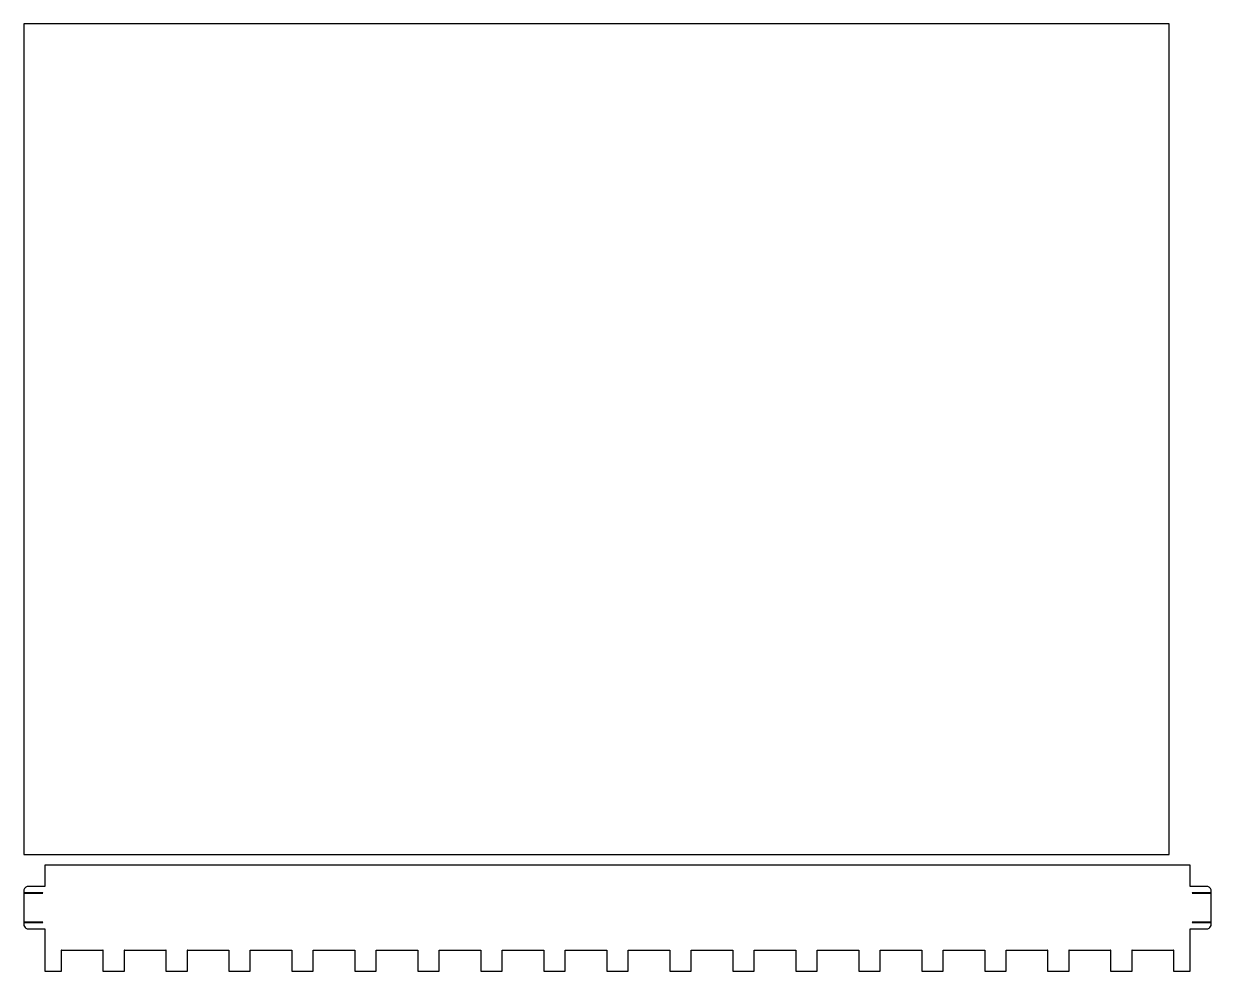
# Model space of a CAD drawing. Extents: x -4034 to 1909, y -3277 to 6509.
# Drawn here: x 10 to 570, y 564 to 1011 of the extents above; entities that cross this region are included whole.
import ezdxf

# ---------------------------------------------------------------- set-up
doc = ezdxf.new("R2010")
doc.units = 0
doc.layers.add('Layer_1', color=7, linetype='CONTINUOUS')

msp = doc.modelspace()

# ---------------------------------------------------------------- linework, layer by layer
at = {"layer": 'Layer_1', "color": 7}
for points in [[(10.3, 1011.31049), (10.3, 619.628657)], [(550.4, 1011.410492), (10.4, 1011.410492)], [(550.5, 619.628657), (550.5, 1011.31049)], [(10.4, 619.528655), (550.4, 619.528655)], [(20.2, 614.478554), (20.2, 604.478354), (12.38, 604.478354)], [(560.3, 614.578556), (20.3, 614.578556)], [(568.22, 604.478354), (560.4, 604.478354), (560.4, 614.478554)], [(10.3, 602.398312), (10.3, 601.408292)], [(10.3, 601.408292), (10.3, 587.548015)], [(10.4, 601.30829), (19.31, 601.30829), (19.26, 601.32229), (19.223, 601.358291), (19.21, 601.408292), (19.223, 601.458293), (19.26, 601.495294), (19.31, 601.508294), (10.4, 601.508294)], [(570.2, 601.508294), (561.29, 601.508294), (561.34, 601.495294), (561.377, 601.458293), (561.39, 601.408292), (561.377, 601.358291), (561.34, 601.32229), (561.29, 601.30829), (570.2, 601.30829)], [(570.3, 601.408292), (570.3, 602.398312)], [(570.3, 587.548015), (570.3, 601.408292)], [(10.3, 587.548015), (10.3, 586.557995)], [(10.4, 587.448013), (19.31, 587.448013), (19.26, 587.462013), (19.223, 587.498014), (19.21, 587.548015), (19.223, 587.598016), (19.26, 587.635017), (19.31, 587.648017), (10.4, 587.648017)], [(12.38, 584.477954), (20.2, 584.477954), (20.2, 574.477754), (20.2, 564.577556)], [(560.4, 564.577556), (560.4, 574.477754), (560.4, 584.477954), (568.22, 584.477954)], [(570.2, 587.648017), (561.29, 587.648017), (561.34, 587.635017), (561.377, 587.598016), (561.39, 587.548015), (561.377, 587.498014), (561.34, 587.462013), (561.29, 587.448013), (570.2, 587.448013)], [(570.3, 586.557995), (570.3, 587.548015)], [(28.05, 564.577556), (28.05, 574.377752), (47.65, 574.377752), (47.65, 564.577556)], [(57.75, 564.577556), (57.75, 574.377752), (77.35, 574.377752), (77.35, 564.577556)], [(87.45, 564.577556), (87.45, 574.377752), (107.05, 574.377752), (107.05, 564.577556)], [(117.15, 564.577556), (117.15, 574.377752), (136.75, 574.377752), (136.75, 564.577556)], [(146.85, 564.577556), (146.85, 574.377752), (166.45, 574.377752), (166.45, 564.577556)], [(176.55, 564.577556), (176.55, 574.377752), (196.15, 574.377752), (196.15, 564.577556)], [(206.25, 564.577556), (206.25, 574.377752), (225.85, 574.377752), (225.85, 564.577556)], [(235.95, 564.577556), (235.95, 574.377752), (255.55, 574.377752), (255.55, 564.577556)], [(265.65, 564.577556), (265.65, 574.377752), (285.25, 574.377752), (285.25, 564.577556)], [(295.35, 564.577556), (295.35, 574.377752), (314.95, 574.377752), (314.95, 564.577556)], [(325.05, 564.577556), (325.05, 574.377752), (344.65, 574.377752), (344.65, 564.577556)], [(354.75, 564.577556), (354.75, 574.377752), (374.35, 574.377752), (374.35, 564.577556)], [(384.45, 564.577556), (384.45, 574.377752), (404.05, 574.377752), (404.05, 564.577556)], [(414.15, 564.577556), (414.15, 574.377752), (433.75, 574.377752), (433.75, 564.577556)], [(443.85, 564.577556), (443.85, 574.377752), (463.45, 574.377752), (463.45, 564.577556)], [(473.55, 564.577556), (473.55, 574.377752), (493.15, 574.377752), (493.15, 564.577556)], [(503.25, 564.577556), (503.25, 574.377752), (522.85, 574.377752), (522.85, 564.577556)], [(532.95, 564.577556), (532.95, 574.377752), (552.55, 574.377752), (552.55, 564.577556)], [(20.3, 564.477554), (27.95, 564.477554)], [(47.75, 564.477554), (57.65, 564.477554)], [(77.45, 564.477554), (87.35, 564.477554)], [(107.15, 564.477554), (117.05, 564.477554)], [(136.85, 564.477554), (146.75, 564.477554)], [(166.55, 564.477554), (176.45, 564.477554)], [(196.25, 564.477554), (206.15, 564.477554)], [(225.95, 564.477554), (235.85, 564.477554)], [(255.65, 564.477554), (265.55, 564.477554)], [(285.35, 564.477554), (295.25, 564.477554)], [(315.05, 564.477554), (324.95, 564.477554)], [(344.75, 564.477554), (354.65, 564.477554)], [(374.45, 564.477554), (384.35, 564.477554)], [(404.15, 564.477554), (414.05, 564.477554)], [(433.85, 564.477554), (443.75, 564.477554)], [(463.55, 564.477554), (473.45, 564.477554)], [(493.25, 564.477554), (503.15, 564.477554)], [(522.95, 564.477554), (532.85, 564.477554)], [(552.65, 564.477554), (560.3, 564.477554)]]:
    msp.add_lwpolyline(points, dxfattribs=at)
for points in [[(10.4, 619.528655)], [(20.3, 564.477554)]]:
    msp.add_lwpolyline(points, close=True, dxfattribs=at)
for points in [[(10.4, 1011.410492), (10.345, 1011.410492), (10.3, 1011.365491), (10.3, 1011.31049)], [(550.5, 1011.31049), (550.5, 1011.365491), (550.455, 1011.410492), (550.4, 1011.410492)], [(10.3, 619.628657), (10.3, 619.573656), (10.345, 619.528655), (10.4, 619.528655)], [(550.4, 619.528655), (550.455, 619.528655), (550.5, 619.573656), (550.5, 619.628657)], [(20.3, 614.578556), (20.245, 614.578556), (20.2, 614.533555), (20.2, 614.478554)], [(560.4, 614.478554), (560.4, 614.533555), (560.355, 614.578556), (560.3, 614.578556)], [(10.579, 603.438333), (10.396, 603.122326), (10.3, 602.763319), (10.3, 602.398312)], [(10.4, 601.508294), (10.345, 601.508294), (10.3, 601.463293), (10.3, 601.408292)], [(10.3, 601.408292), (10.3, 601.353291), (10.345, 601.30829), (10.4, 601.30829)], [(11.34, 604.199348), (11.024, 604.017344), (10.761, 603.754339), (10.579, 603.438333)], [(12.38, 604.478354), (12.015, 604.478354), (11.656, 604.382352), (11.34, 604.199348)], [(20.2, 604.478354), (20.2, 604.378352), (20.3, 604.478354), (20.2, 604.478354)], [(560.4, 604.478354), (560.3, 604.478354), (560.4, 604.378352), (560.4, 604.478354)], [(569.26, 604.199348), (568.944, 604.382352), (568.585, 604.478354), (568.22, 604.478354)], [(570.021, 603.438333), (569.839, 603.754339), (569.576, 604.017344), (569.26, 604.199348)], [(570.3, 602.398312), (570.3, 602.763319), (570.204, 603.122326), (570.021, 603.438333)], [(570.3, 601.408292), (570.3, 601.463293), (570.255, 601.508294), (570.2, 601.508294)], [(570.2, 601.30829), (570.255, 601.30829), (570.3, 601.353291), (570.3, 601.408292)], [(10.4, 587.648017), (10.345, 587.648017), (10.3, 587.603016), (10.3, 587.548015)], [(10.3, 587.548015), (10.3, 587.493014), (10.345, 587.448013), (10.4, 587.448013)], [(10.3, 586.557995), (10.3, 586.192988), (10.396, 585.833981), (10.579, 585.517974)], [(10.579, 585.517974), (10.761, 585.201968), (11.024, 584.938963), (11.34, 584.756959)], [(11.34, 584.756959), (11.656, 584.573956), (12.015, 584.477954), (12.38, 584.477954)], [(20.2, 584.477954), (20.3, 584.477954), (20.2, 584.577956), (20.2, 584.477954)], [(560.4, 584.477954), (560.4, 584.577956), (560.3, 584.477954), (560.4, 584.477954)], [(568.22, 584.477954), (568.585, 584.477954), (568.944, 584.573956), (569.26, 584.756959)], [(569.26, 584.756959), (569.576, 584.938963), (569.839, 585.201968), (570.021, 585.517974)], [(570.021, 585.517974), (570.204, 585.833981), (570.3, 586.192988), (570.3, 586.557995)], [(570.3, 587.548015), (570.3, 587.603016), (570.255, 587.648017), (570.2, 587.648017)], [(570.2, 587.448013), (570.255, 587.448013), (570.3, 587.493014), (570.3, 587.548015)], [(28.05, 574.377752), (28.05, 574.477754), (27.95, 574.377752), (28.05, 574.377752)], [(47.65, 574.377752), (47.75, 574.377752), (47.65, 574.477754), (47.65, 574.377752)], [(57.75, 574.377752), (57.75, 574.477754), (57.65, 574.377752), (57.75, 574.377752)], [(77.35, 574.377752), (77.45, 574.377752), (77.35, 574.477754), (77.35, 574.377752)], [(87.45, 574.377752), (87.45, 574.477754), (87.35, 574.377752), (87.45, 574.377752)], [(107.05, 574.377752), (107.15, 574.377752), (107.05, 574.477754), (107.05, 574.377752)], [(117.15, 574.377752), (117.15, 574.477754), (117.05, 574.377752), (117.15, 574.377752)], [(136.75, 574.377752), (136.85, 574.377752), (136.75, 574.477754), (136.75, 574.377752)], [(146.85, 574.377752), (146.85, 574.477754), (146.75, 574.377752), (146.85, 574.377752)], [(166.45, 574.377752), (166.55, 574.377752), (166.45, 574.477754), (166.45, 574.377752)], [(176.55, 574.377752), (176.55, 574.477754), (176.45, 574.377752), (176.55, 574.377752)], [(196.15, 574.377752), (196.25, 574.377752), (196.15, 574.477754), (196.15, 574.377752)], [(206.25, 574.377752), (206.25, 574.477754), (206.15, 574.377752), (206.25, 574.377752)], [(225.85, 574.377752), (225.95, 574.377752), (225.85, 574.477754), (225.85, 574.377752)], [(235.95, 574.377752), (235.95, 574.477754), (235.85, 574.377752), (235.95, 574.377752)], [(255.55, 574.377752), (255.65, 574.377752), (255.55, 574.477754), (255.55, 574.377752)], [(265.65, 574.377752), (265.65, 574.477754), (265.55, 574.377752), (265.65, 574.377752)], [(285.25, 574.377752), (285.35, 574.377752), (285.25, 574.477754), (285.25, 574.377752)], [(295.35, 574.377752), (295.35, 574.477754), (295.25, 574.377752), (295.35, 574.377752)], [(314.95, 574.377752), (315.05, 574.377752), (314.95, 574.477754), (314.95, 574.377752)], [(325.05, 574.377752), (325.05, 574.477754), (324.95, 574.377752), (325.05, 574.377752)], [(344.65, 574.377752), (344.75, 574.377752), (344.65, 574.477754), (344.65, 574.377752)], [(354.75, 574.377752), (354.75, 574.477754), (354.65, 574.377752), (354.75, 574.377752)], [(374.35, 574.377752), (374.45, 574.377752), (374.35, 574.477754), (374.35, 574.377752)], [(384.45, 574.377752), (384.45, 574.477754), (384.35, 574.377752), (384.45, 574.377752)], [(404.05, 574.377752), (404.15, 574.377752), (404.05, 574.477754), (404.05, 574.377752)], [(414.15, 574.377752), (414.15, 574.477754), (414.05, 574.377752), (414.15, 574.377752)], [(433.75, 574.377752), (433.85, 574.377752), (433.75, 574.477754), (433.75, 574.377752)], [(443.85, 574.377752), (443.85, 574.477754), (443.75, 574.377752), (443.85, 574.377752)], [(463.45, 574.377752), (463.55, 574.377752), (463.45, 574.477754), (463.45, 574.377752)], [(473.55, 574.377752), (473.55, 574.477754), (473.45, 574.377752), (473.55, 574.377752)], [(493.15, 574.377752), (493.25, 574.377752), (493.15, 574.477754), (493.15, 574.377752)], [(503.25, 574.377752), (503.25, 574.477754), (503.15, 574.377752), (503.25, 574.377752)], [(522.85, 574.377752), (522.95, 574.377752), (522.85, 574.477754), (522.85, 574.377752)], [(532.95, 574.377752), (532.95, 574.477754), (532.85, 574.377752), (532.95, 574.377752)], [(552.55, 574.377752), (552.65, 574.377752), (552.55, 574.477754), (552.55, 574.377752)], [(20.2, 564.577556), (20.2, 564.522554), (20.245, 564.477554), (20.3, 564.477554)], [(27.95, 564.477554), (28.005, 564.477554), (28.05, 564.522554), (28.05, 564.577556)], [(47.65, 564.577556), (47.65, 564.522554), (47.695, 564.477554), (47.75, 564.477554)], [(57.65, 564.477554), (57.705, 564.477554), (57.75, 564.522554), (57.75, 564.577556)], [(77.35, 564.577556), (77.35, 564.522554), (77.395, 564.477554), (77.45, 564.477554)], [(87.35, 564.477554), (87.405, 564.477554), (87.45, 564.522554), (87.45, 564.577556)], [(107.05, 564.577556), (107.05, 564.522554), (107.095, 564.477554), (107.15, 564.477554)], [(117.05, 564.477554), (117.105, 564.477554), (117.15, 564.522554), (117.15, 564.577556)], [(136.75, 564.577556), (136.75, 564.522554), (136.795, 564.477554), (136.85, 564.477554)], [(146.75, 564.477554), (146.805, 564.477554), (146.85, 564.522554), (146.85, 564.577556)], [(166.45, 564.577556), (166.45, 564.522554), (166.495, 564.477554), (166.55, 564.477554)], [(176.45, 564.477554), (176.505, 564.477554), (176.55, 564.522554), (176.55, 564.577556)], [(196.15, 564.577556), (196.15, 564.522554), (196.195, 564.477554), (196.25, 564.477554)], [(206.15, 564.477554), (206.205, 564.477554), (206.25, 564.522554), (206.25, 564.577556)], [(225.85, 564.577556), (225.85, 564.522554), (225.895, 564.477554), (225.95, 564.477554)], [(235.85, 564.477554), (235.905, 564.477554), (235.95, 564.522554), (235.95, 564.577556)], [(255.55, 564.577556), (255.55, 564.522554), (255.595, 564.477554), (255.65, 564.477554)], [(265.55, 564.477554), (265.605, 564.477554), (265.65, 564.522554), (265.65, 564.577556)], [(285.25, 564.577556), (285.25, 564.522554), (285.295, 564.477554), (285.35, 564.477554)], [(295.25, 564.477554), (295.305, 564.477554), (295.35, 564.522554), (295.35, 564.577556)], [(314.95, 564.577556), (314.95, 564.522554), (314.995, 564.477554), (315.05, 564.477554)], [(324.95, 564.477554), (325.005, 564.477554), (325.05, 564.522554), (325.05, 564.577556)], [(344.65, 564.577556), (344.65, 564.522554), (344.695, 564.477554), (344.75, 564.477554)], [(354.65, 564.477554), (354.705, 564.477554), (354.75, 564.522554), (354.75, 564.577556)], [(374.35, 564.577556), (374.35, 564.522554), (374.395, 564.477554), (374.45, 564.477554)], [(384.35, 564.477554), (384.405, 564.477554), (384.45, 564.522554), (384.45, 564.577556)], [(404.05, 564.577556), (404.05, 564.522554), (404.095, 564.477554), (404.15, 564.477554)], [(414.05, 564.477554), (414.105, 564.477554), (414.15, 564.522554), (414.15, 564.577556)], [(433.75, 564.577556), (433.75, 564.522554), (433.795, 564.477554), (433.85, 564.477554)], [(443.75, 564.477554), (443.805, 564.477554), (443.85, 564.522554), (443.85, 564.577556)], [(463.45, 564.577556), (463.45, 564.522554), (463.495, 564.477554), (463.55, 564.477554)], [(473.45, 564.477554), (473.505, 564.477554), (473.55, 564.522554), (473.55, 564.577556)], [(493.15, 564.577556), (493.15, 564.522554), (493.195, 564.477554), (493.25, 564.477554)], [(503.15, 564.477554), (503.205, 564.477554), (503.25, 564.522554), (503.25, 564.577556)], [(522.85, 564.577556), (522.85, 564.522554), (522.895, 564.477554), (522.95, 564.477554)], [(532.85, 564.477554), (532.905, 564.477554), (532.95, 564.522554), (532.95, 564.577556)], [(552.55, 564.577556), (552.55, 564.522554), (552.595, 564.477554), (552.65, 564.477554)], [(560.3, 564.477554), (560.355, 564.477554), (560.4, 564.522554), (560.4, 564.577556)]]:
    msp.add_open_spline(points, degree=3, dxfattribs=at)

doc.saveas('drawing.dxf')
